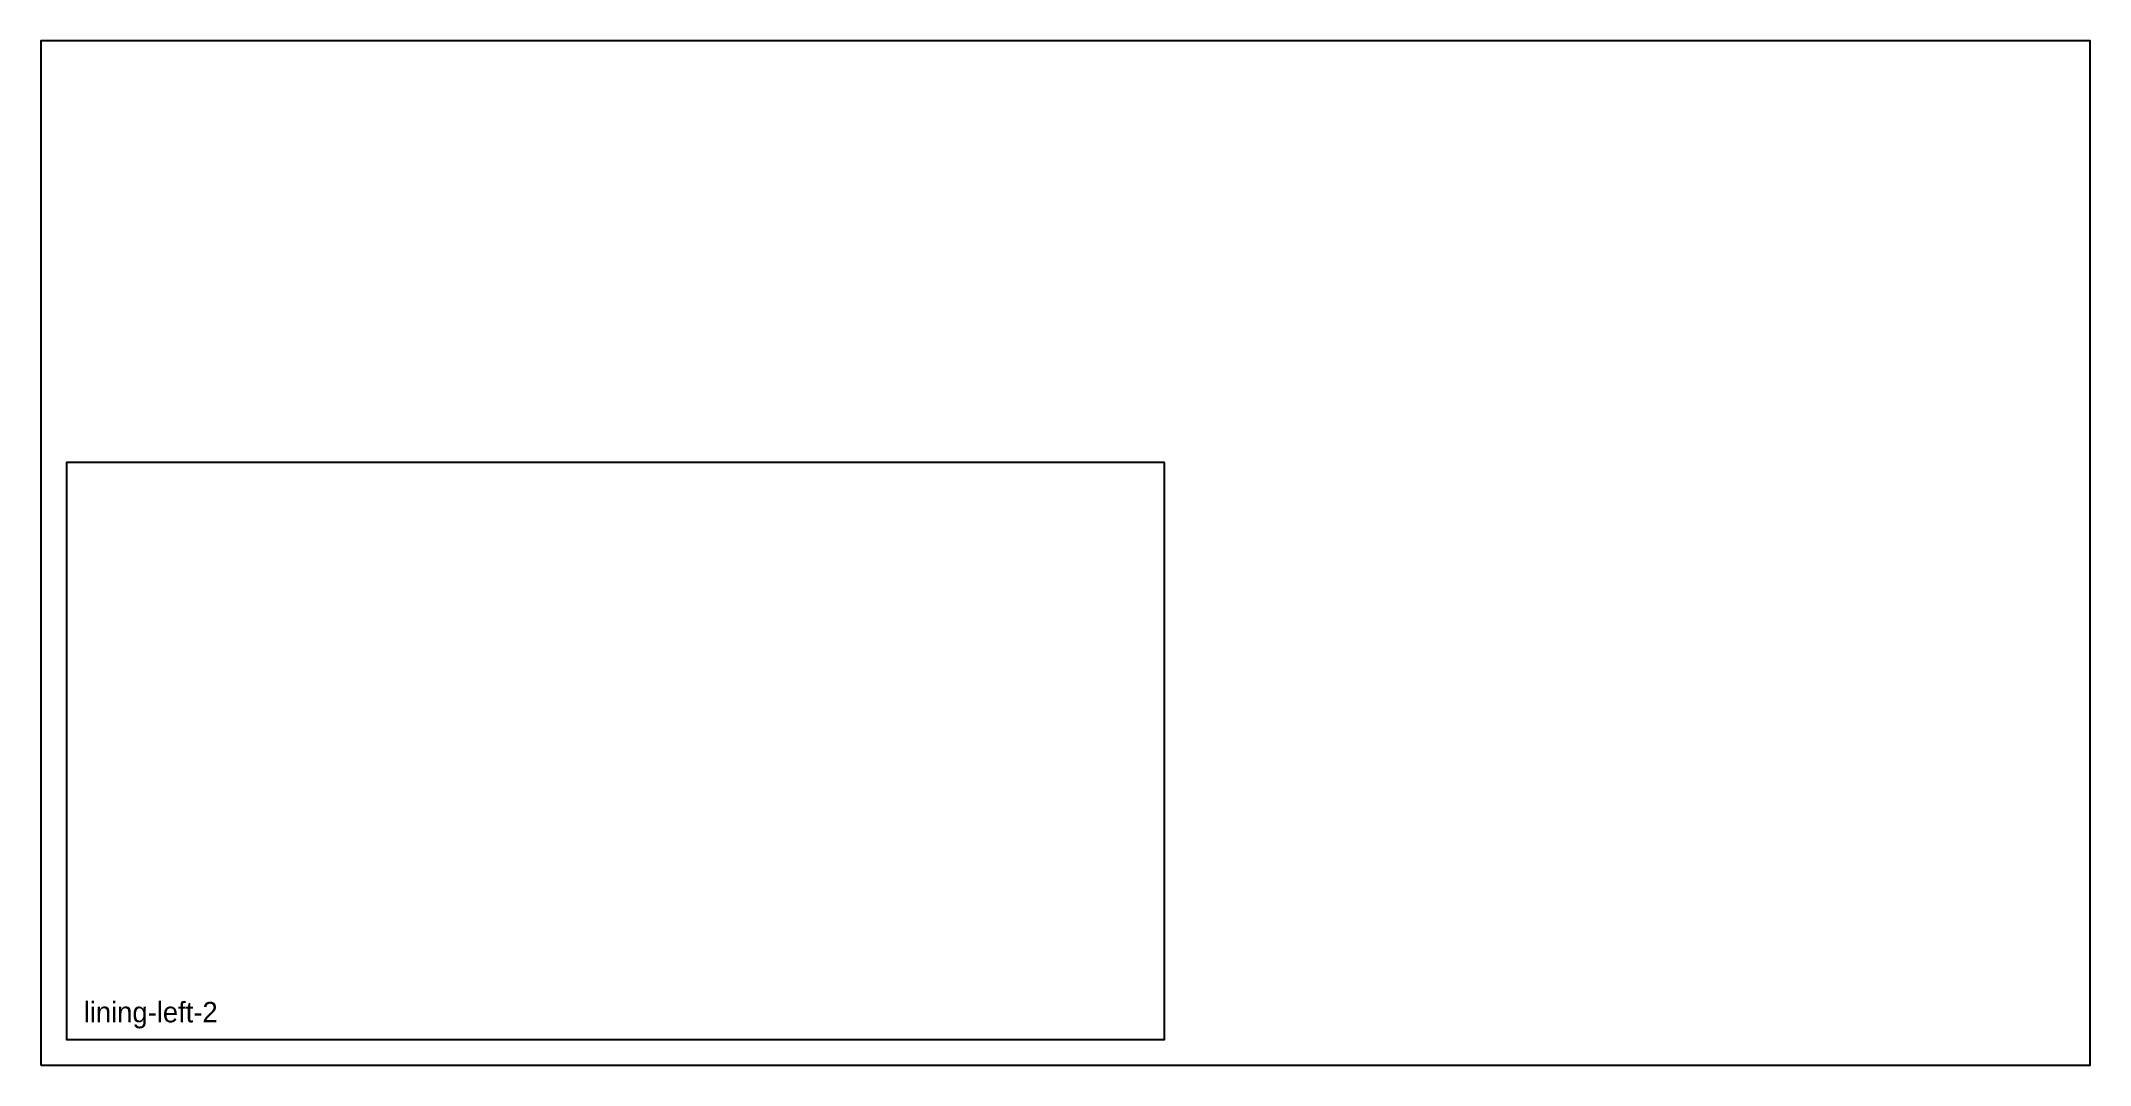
# Model space of a CAD drawing. Header units: millimetres. Extents: x 0 to 1200, y 0 to 600.
import ezdxf

# ---------------------------------------------------------------- set-up
doc = ezdxf.new("R2010")
doc.units = ezdxf.units.MM
doc.layers.add('CUT_OUTSIDE', color=1, linetype='Continuous')

msp = doc.modelspace()

# ---------------------------------------------------------------- linework, layer by layer
at = {"layer": 'CUT_OUTSIDE'}
msp.add_lwpolyline([(658, 353), (15, 353), (15, 15), (658, 15), (658, 353)], close=True, dxfattribs=at)
at = {"layer": 'SHEET_EDGE'}
msp.add_lwpolyline([(0, 0), (1200, 0), (1200, 600), (0, 600)], close=True, dxfattribs=at)

# ---------------------------------------------------------------- texts
at = {"layer": 'NOTES'}
msp.add_text('lining-left-2', height=12, dxfattribs=at).set_placement((25, 25))

doc.saveas('drawing.dxf')
